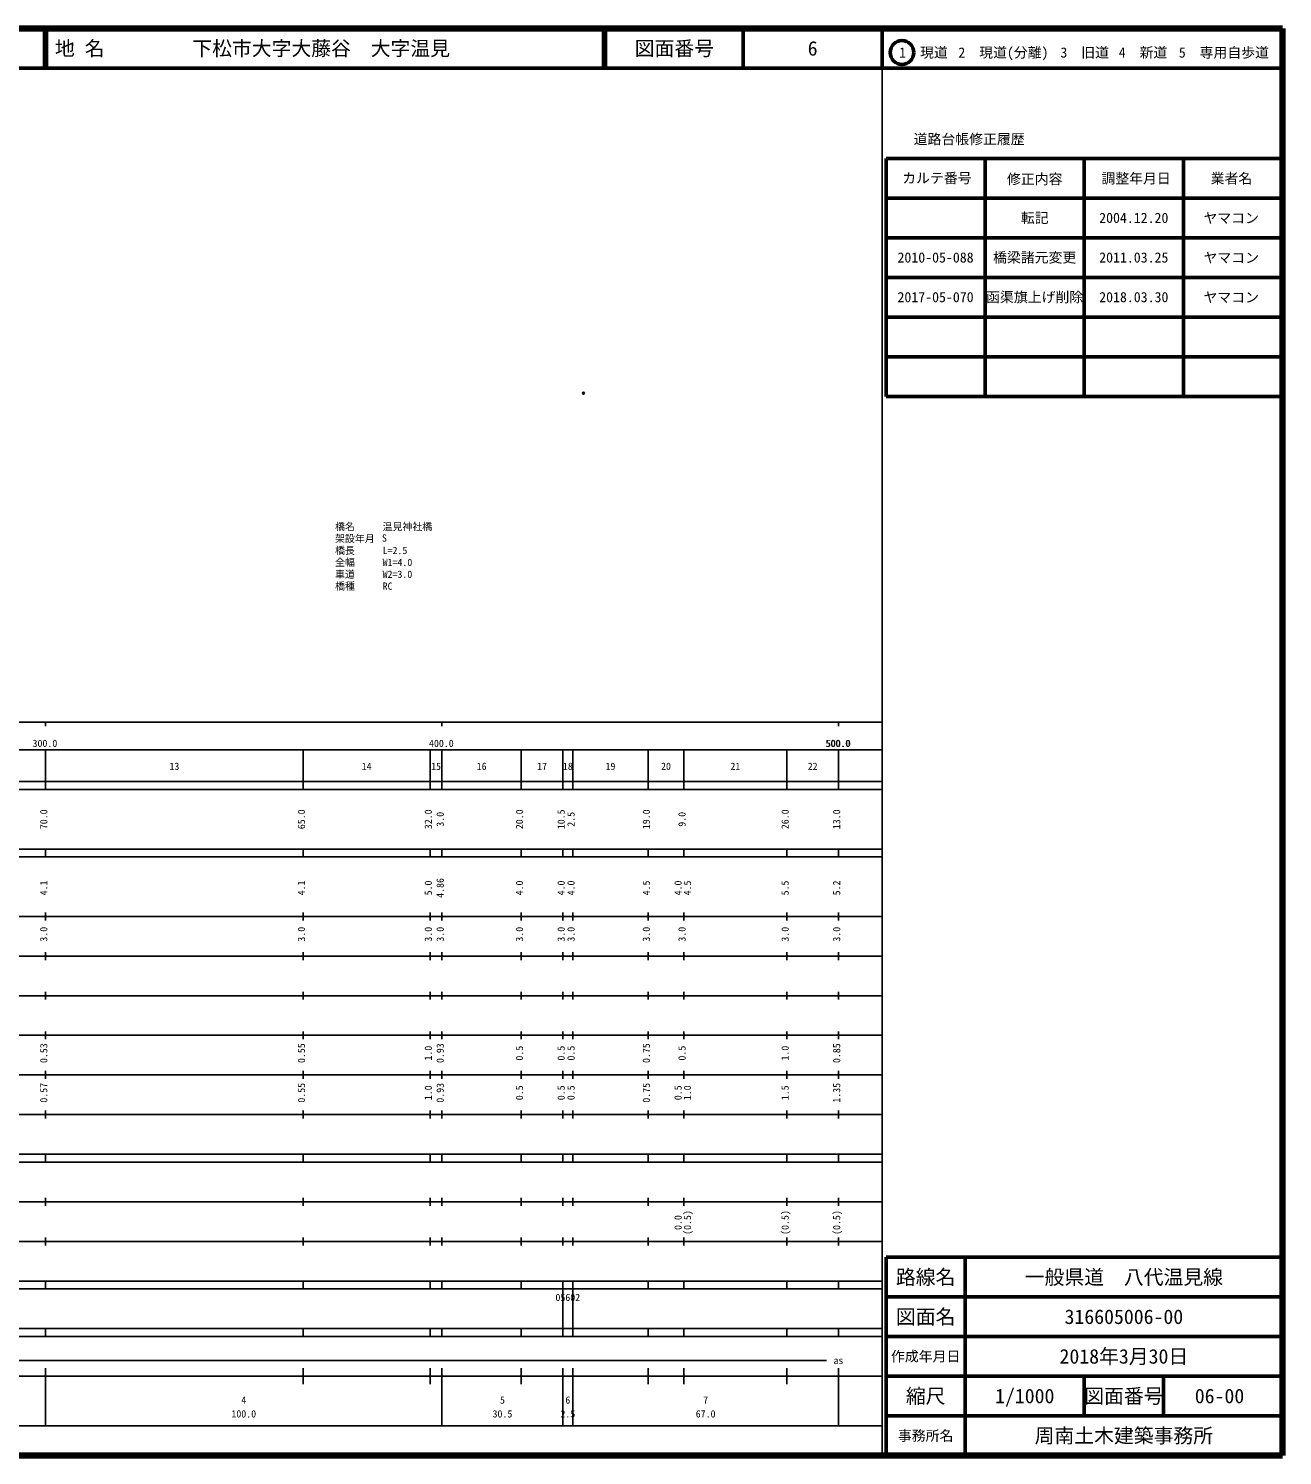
# Model space of a CAD drawing. Units: millimetres on the paper, with parts at other scales. Extents: x 40 to 680, y 20 to 380.
# Drawn here: x 363.7 to 680, y 20 to 380 of the extents above; entities that cross this region are included whole.
import ezdxf
from ezdxf.enums import TextEntityAlignment as Align

# ---------------------------------------------------------------- set-up
doc = ezdxf.new("R2010")
doc.units = ezdxf.units.MM
doc.header["$PDMODE"] = 32
doc.header["$PDSIZE"] = 0.5
for name, color, linetype in [('M-OTRS', 6, 'Continuous'), ('M-STR-HTXT', 7, 'Continuous'), ('M-TTL-TXT', 7, 'Continuous')]:
    doc.layers.add(name, color=color, linetype=linetype)
for name, color, linetype, lineweight in [('M-TTL', 2, 'Continuous', 140), ('M-TTL-BAND', 7, 'Continuous', 25), ('M-TTL-FRAM', 2, 'Continuous', 50), ('M-TTL-LINE', 7, 'Continuous', 50)]:
    doc.layers.add(name, color=color, linetype=linetype, lineweight=lineweight)
doc.styles.add('ＭＳ ゴシック', font='')
doc.styles.get('ＭＳ ゴシック').set_extended_font_data('MS Gothic')

msp = doc.modelspace()

# ---------------------------------------------------------------- linework, layer by layer
at = {"layer": 'M-OTRS'}
msp.add_point((503.664, 288.034), dxfattribs=at)
at = {"layer": 'M-TTL'}
for p, q in [((680, 380), (40, 380)), ((680, 20), (680, 380)), ((40, 20), (680, 20))]:
    msp.add_line(p, q, dxfattribs=at)
at = {"layer": 'M-TTL-BAND'}
for p, q in [((579, 20), (579, 370)), ((40, 205), (579, 205)), ((368, 205), (368, 204)), ((468, 205), (468, 204)), ((568, 205), (568, 204)), ((68, 198), (579, 198)), ((368, 188), (368, 198)), ((433, 188), (433, 198)), ((465, 188), (465, 198)), ((468, 188), (468, 198)), ((488, 188), (488, 198)), ((498.5, 188), (498.5, 198)), ((501, 188), (501, 198)), ((520, 188), (520, 198)), ((529, 188), (529, 198)), ((555, 188), (555, 198)), ((568, 188), (568, 198)), ((40, 190), (579, 190)), ((40, 188), (579, 188)), ((40, 173), (579, 173)), ((368, 171), (368, 173)), ((433, 171), (433, 173)), ((465, 171), (465, 173)), ((468, 171), (468, 173)), ((488, 171), (488, 173)), ((498.5, 171), (498.5, 173)), ((501, 171), (501, 173)), ((520, 171), (520, 173)), ((529, 171), (529, 173)), ((555, 171), (555, 173)), ((568, 171), (568, 173)), ((40, 171), (579, 171)), ((40, 156), (579, 156)), ((368, 155), (368, 157)), ((433, 155), (433, 157)), ((465, 155), (465, 157)), ((468, 155), (468, 157)), ((488, 155), (488, 157)), ((498.5, 155), (498.5, 157)), ((501, 155), (501, 157)), ((520, 155), (520, 157)), ((529, 155), (529, 157)), ((555, 155), (555, 157)), ((568, 155), (568, 157)), ((46, 146), (579, 146)), ((368, 145), (368, 147)), ((433, 145), (433, 147)), ((465, 145), (465, 147)), ((468, 145), (468, 147)), ((488, 145), (488, 147)), ((498.5, 145), (498.5, 147)), ((501, 145), (501, 147)), ((520, 145), (520, 147)), ((529, 145), (529, 147)), ((555, 145), (555, 147)), ((568, 145), (568, 147)), ((368, 135), (368, 137)), ((433, 135), (433, 137)), ((465, 135), (465, 137)), ((468, 135), (468, 137)), ((488, 135), (488, 137)), ((498.5, 135), (498.5, 137)), ((501, 135), (501, 137)), ((520, 135), (520, 137)), ((529, 135), (529, 137)), ((555, 135), (555, 137)), ((568, 135), (568, 137)), ((52, 136), (579, 136)), ((46, 126), (579, 126)), ((368, 125), (368, 127)), ((433, 125), (433, 127)), ((465, 125), (465, 127)), ((468, 125), (468, 127)), ((488, 125), (488, 127)), ((498.5, 125), (498.5, 127)), ((501, 125), (501, 127)), ((520, 125), (520, 127)), ((529, 125), (529, 127)), ((555, 125), (555, 127)), ((568, 125), (568, 127)), ((52, 116), (579, 116)), ((368, 115), (368, 117)), ((433, 115), (433, 117)), ((465, 115), (465, 117)), ((468, 115), (468, 117)), ((488, 115), (488, 117)), ((498.5, 115), (498.5, 117)), ((501, 115), (501, 117)), ((520, 115), (520, 117)), ((529, 115), (529, 117)), ((555, 115), (555, 117)), ((568, 115), (568, 117)), ((46, 106), (579, 106)), ((368, 105), (368, 107)), ((433, 105), (433, 107)), ((465, 105), (465, 107)), ((468, 105), (468, 107)), ((488, 105), (488, 107)), ((498.5, 105), (498.5, 107)), ((501, 105), (501, 107)), ((520, 105), (520, 107)), ((529, 105), (529, 107)), ((555, 105), (555, 107)), ((568, 105), (568, 107)), ((40, 96), (579, 96)), ((40, 94), (579, 94)), ((368, 94), (368, 96)), ((433, 94), (433, 96)), ((465, 94), (465, 96)), ((468, 94), (468, 96)), ((488, 94), (488, 96)), ((498.5, 94), (498.5, 96)), ((501, 94), (501, 96)), ((520, 94), (520, 96)), ((529, 94), (529, 96)), ((555, 94), (555, 96)), ((568, 94), (568, 96)), ((49, 84), (579, 84)), ((368, 83), (368, 85)), ((433, 83), (433, 85)), ((465, 83), (465, 85)), ((468, 83), (468, 85)), ((488, 83), (488, 85)), ((498.5, 83), (498.5, 85)), ((501, 83), (501, 85)), ((520, 83), (520, 85)), ((529, 83), (529, 85)), ((555, 83), (555, 85)), ((568, 83), (568, 85)), ((40, 74), (579, 74)), ((368, 73), (368, 75)), ((433, 73), (433, 75)), ((465, 73), (465, 75)), ((468, 73), (468, 75)), ((488, 73), (488, 75)), ((498.5, 73), (498.5, 75)), ((501, 73), (501, 75)), ((520, 73), (520, 75)), ((529, 73), (529, 75)), ((555, 73), (555, 75)), ((568, 73), (568, 75)), ((40, 64), (579, 64)), ((40, 62), (579, 62)), ((368, 62), (368, 64)), ((433, 62), (433, 64)), ((465, 62), (465, 64)), ((468, 62), (468, 64)), ((488, 62), (488, 64)), ((498.5, 62), (498.5, 64)), ((498.5, 52), (498.5, 62)), ((501, 62), (501, 64)), ((501, 52), (501, 62)), ((520, 62), (520, 64)), ((529, 62), (529, 64)), ((555, 62), (555, 64)), ((568, 62), (568, 64)), ((40, 52), (579, 52)), ((368, 50), (368, 52)), ((433, 50), (433, 52)), ((465, 50), (465, 52)), ((468, 50), (468, 52)), ((488, 50), (488, 52)), ((498.5, 50), (498.5, 52)), ((501, 50), (501, 52)), ((520, 50), (520, 52)), ((529, 50), (529, 52)), ((555, 50), (555, 52)), ((568, 50), (568, 52)), ((40, 50), (579, 50)), ((71, 44), (565, 44)), ((40, 40), (579, 40)), ((368, 27.5), (368, 42)), ((433, 38), (433, 42)), ((465, 38), (465, 42)), ((468, 27.5), (468, 42)), ((488, 38), (488, 42)), ((498.5, 27.5), (498.5, 42)), ((501, 27.5), (501, 42)), ((520, 38), (520, 42)), ((529, 38), (529, 42)), ((555, 38), (555, 42)), ((568, 27.5), (568, 42)), ((68, 27.5), (579, 27.5))]:
    msp.add_line(p, q, dxfattribs=at)
at = {"layer": 'M-TTL-FRAM'}
for p, q in [((580, 347.197), (580, 287.197)), ((580, 347.197), (680, 347.197)), ((580, 287.197), (680, 287.197)), ((680, 70), (580, 70)), ((580, 70), (580, 20))]:
    msp.add_line(p, q, dxfattribs=at)
at = {"layer": 'M-TTL-LINE'}
for p, q in [((367.75, 380), (367.75, 370)), ((368.25, 380), (368.25, 370)), ((508.747, 380), (508.747, 370)), ((509.247, 380), (509.247, 370)), ((543.997, 380), (543.997, 370)), ((579, 380), (579, 370)), ((40, 370), (680, 370)), ((605, 347.197), (605, 287.197)), ((630, 347.197), (630, 287.197)), ((655, 347.197), (655, 287.197)), ((580, 337.197), (680, 337.197)), ((580, 327.197), (680, 327.197)), ((580, 317.197), (680, 317.197)), ((580, 307.197), (680, 307.197)), ((580, 297.197), (680, 297.197)), ((600, 70), (600, 20)), ((680, 60), (580, 60)), ((680, 50), (580, 50)), ((680, 40), (580, 40)), ((630, 40), (630, 30)), ((650, 40), (650, 30)), ((680, 30), (580, 30))]:
    msp.add_line(p, q, dxfattribs=at)
msp.add_circle((584.031, 373.958), 3, dxfattribs=at)

# ---------------------------------------------------------------- texts
at = {"layer": 'M-STR-HTXT', "style": 'ＭＳ ゴシック'}
for s, p in [('橋名', (441.027, 252.858)), ('架設年月', (441.027, 249.858)), ('S', (452.842, 250.002)), ('温見神社橋', (453.027, 252.858)), ('橋長', (441.027, 246.858)), ('L=2.5', (453.027, 246.858)), ('全幅', (441.027, 243.858)), ('W1=4.0', (453.027, 243.858)), ('車道', (441.027, 240.858)), ('W2=3.0', (453.027, 240.858)), ('橋種', (441.027, 237.858)), ('RC', (453.027, 237.858))]:
    msp.add_text(s, height=1.833, dxfattribs=at).set_placement(p, align=Align.BOTTOM_LEFT)
at = {"layer": 'M-TTL-BAND', "style": 'ＭＳ ゴシック'}
for s, p in [('300.0', (367.844, 198.195)), ('400.0', (467.844, 198.195)), ('500.0', (567.844, 198.195)), ('500.0', (568, 198.195)), ('13', (400.5, 192.405)), ('14', (449, 192.405)), ('15', (466.5, 192.405)), ('16', (478, 192.405)), ('17', (493.25, 192.405)), ('18', (499.75, 192.405)), ('19', (510.5, 192.405)), ('20', (524.5, 192.405)), ('21', (542, 192.405)), ('22', (561.5, 192.405)), ('as', (568, 42.5)), ('4', (418, 32.523)), ('5', (483.25, 32.523)), ('6', (499.75, 32.523)), ('7', (534.5, 32.523)), ('100.0', (418, 29.033)), ('30.5', (483.25, 29.033)), ('2.5', (499.75, 29.033)), ('67.0', (534.5, 29.033))]:
    msp.add_text(s, height=1.833, dxfattribs=at).set_placement(p, align=Align.BOTTOM_CENTER)
for s, p in [('70.0', (369, 180.5)), ('65.0', (434, 180.5)), ('32.0', (466, 180.5)), ('3.0', (469, 180.5)), ('20.0', (489, 180.5)), ('10.5', (499.5, 180.5)), ('2.5', (502, 180.5)), ('19.0', (521, 180.5)), ('9.0', (530, 180.5)), ('26.0', (556, 180.5)), ('13.0', (569, 180.5)), ('4.1', (369, 163.174)), ('4.1', (434, 163.174)), ('5.0', (466, 163.174)), ('4.86', (469, 163.174)), ('4.0', (489, 163.174)), ('4.0', (499.5, 163.174)), ('4.0', (502, 163.174)), ('4.5', (521, 163.174)), ('4.0', (529, 163.174)), ('4.5', (531.37, 163.174)), ('5.5', (556, 163.174)), ('5.2', (569, 163.174)), ('3.0', (369, 151.5)), ('3.0', (434, 151.5)), ('3.0', (466, 151.5)), ('3.0', (469, 151.5)), ('3.0', (489, 151.5)), ('3.0', (499.5, 151.5)), ('3.0', (502, 151.5)), ('3.0', (521, 151.5)), ('3.0', (530, 151.5)), ('3.0', (556, 151.5)), ('3.0', (569, 151.5)), ('0.53', (369, 121.5)), ('0.55', (434, 121.5)), ('1.0', (466, 121.5)), ('0.93', (469, 121.5)), ('0.5', (489, 121.5)), ('0.5', (499.5, 121.5)), ('0.5', (502, 121.5)), ('0.75', (521, 121.5)), ('0.5', (530, 121.5)), ('1.0', (556, 121.5)), ('0.85', (569, 121.5)), ('0.57', (369, 111.5)), ('0.55', (434, 111.5)), ('1.0', (466, 111.5)), ('0.93', (469, 111.5)), ('0.5', (489, 111.5)), ('0.5', (499.5, 111.5)), ('0.5', (502, 111.5)), ('0.75', (521, 111.5)), ('0.5', (529, 111.5)), ('1.0', (531.37, 111.5)), ('1.5', (556, 111.5)), ('1.35', (569, 111.5)), ('0.0', (529, 78.764)), ('(0.5)', (531.37, 78.764)), ('(0.5)', (556, 78.764)), ('(0.5)', (569, 78.764))]:
    msp.add_text(s, height=1.833, rotation=90, dxfattribs=at).set_placement(p, align=Align.BOTTOM_CENTER)
msp.add_text('05602', height=1.833, dxfattribs=at).set_placement((496.625, 58.405), align=Align.BOTTOM_LEFT)
at = {"layer": 'M-TTL-TXT', "style": 'ＭＳ ゴシック'}
for s, p in [('地 名', (370.38, 375)), ('下松市大字大藤谷\u3000大字温見', (405.024, 375))]:
    msp.add_text(s, height=3.666, dxfattribs=at).set_placement(p, align=Align.MIDDLE_LEFT)
for s, height, p in [('図面番号', 3.666, (526.622, 375)), ('6', 3.666, (561.497, 375)), ('1\u3000現道', 2.566, (589.448, 373.958)), ('2\u3000現道(分離)', 2.566, (609.619, 373.958)), ('3\u3000旧道', 2.566, (630.121, 373.958)), ('4\u3000新道', 2.566, (644.824, 373.958)), ('5\u3000専用自歩道', 2.566, (665.228, 373.958)), ('道路台帳修正履歴', 2.566, (600.968, 352.113)), ('カルテ番号', 2.566, (592.839, 342.277)), ('修正内容', 2.566, (617.509, 342.023)), ('調整年月日', 2.566, (643.089, 342.197)), ('業者名', 2.566, (667.134, 342.197)), ('転記', 2.566, (617.5, 332.245)), ('2004.12.20', 2.566, (642.5, 332.245)), ('ヤマコン', 2.566, (667.077, 332.189)), ('2010-05-088', 2.566, (592.5, 322.245)), ('橋梁諸元変更', 2.566, (617.5, 322.245)), ('2011.03.25', 2.566, (642.5, 322.245)), ('ヤマコン', 2.566, (667.077, 322.189)), ('2017-05-070', 2.566, (592.5, 312.245)), ('函渠旗上げ削除', 2.566, (617.5, 312.245)), ('2018.03.30', 2.566, (642.5, 312.245)), ('ヤマコン', 2.566, (667.077, 312.189)), ('路線名', 3.666, (590, 65)), ('路線名', 3.666, (590, 65)), ('一般県道\u3000八代温見線', 3.666, (640, 65)), ('図面名', 3.666, (590, 55)), ('図面名', 3.666, (590, 55)), ('316605006-00', 3.666, (640, 55)), ('2018年3月30日', 3.666, (640, 45)), ('作成年月日', 2.566, (590, 45)), ('作成年月日', 2.566, (590, 45)), ('縮尺', 3.666, (590, 35)), ('縮尺', 3.666, (590, 35)), ('1/1000', 3.666, (615, 35)), ('図面番号', 3.666, (640, 35)), ('図面番号', 3.666, (640, 35)), ('06-00', 3.666, (664.125, 35)), ('事務所名', 2.566, (590, 25)), ('事務所名', 2.566, (590, 25)), ('周南土木建築事務所', 3.666, (640, 25))]:
    msp.add_text(s, height=height, dxfattribs=at).set_placement(p, align=Align.MIDDLE_CENTER)

doc.saveas('drawing.dxf')
